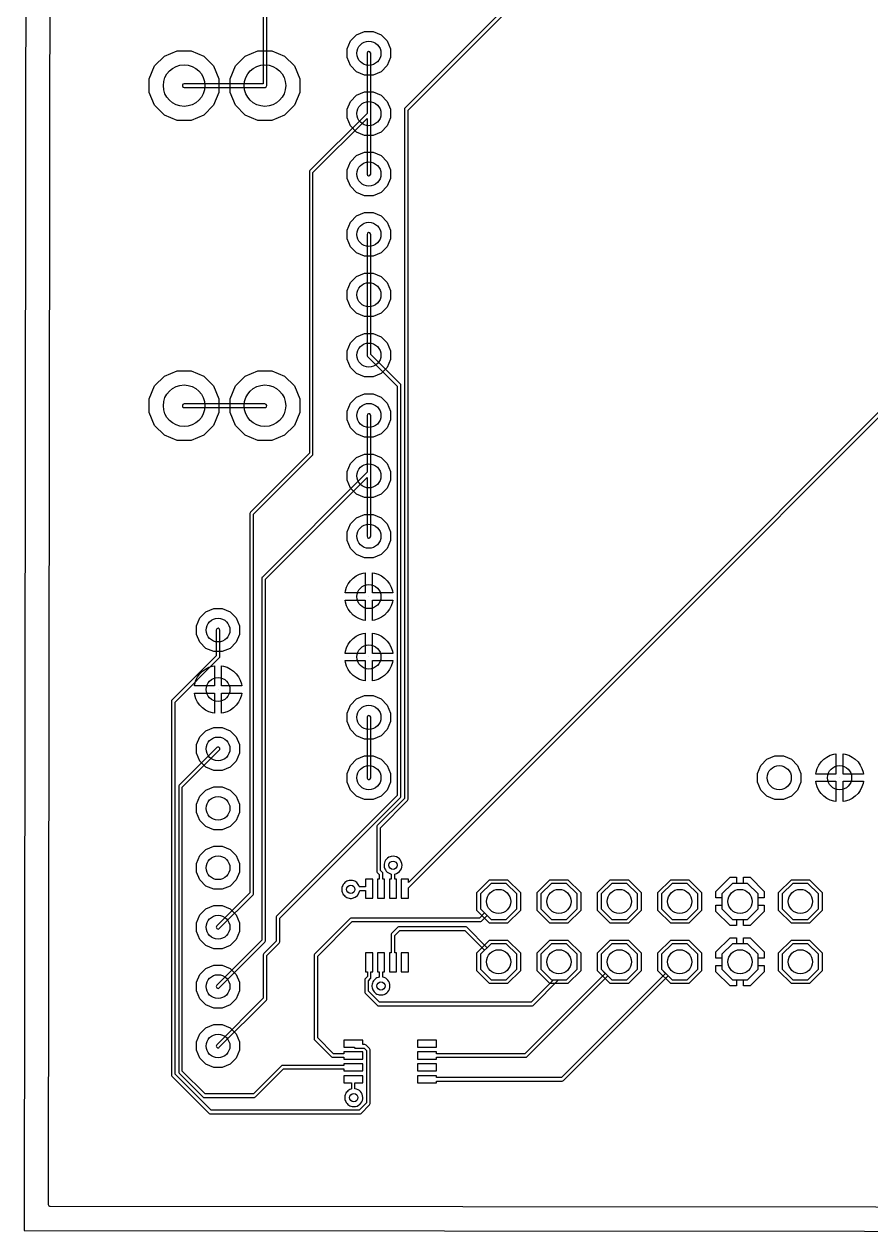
# Model space of a CAD drawing. Header units: millimetres. Extents: x -67 to 57, y -27 to 51.
# Drawn here: x -66.6 to -30.9, y -26.8 to 24.1 of the extents above; entities that cross this region are included whole.
import ezdxf

# ---------------------------------------------------------------- set-up
doc = ezdxf.new("R2010")
doc.units = ezdxf.units.MM

msp = doc.modelspace()

# ---------------------------------------------------------------- linework, layer by layer
at = {"layer": '16_copper'}
msp.add_lwpolyline([(56.145, -25.752, 0.392461), (56.215, -25.677), (56.313, 49.609, 0.414346), (56.236, 49.685), (-65.389, 49.783, 0.414081), (-65.465, 49.707), (-65.563, -25.579, 0.414346), (-65.486, -25.655), (56.139, -25.753)], format="xyb", close=True, dxfattribs=at)
for points in [[(-52.252, 21.946), (-52.588, 22.085), (-52.845, 22.342), (-52.984, 22.678), (-52.984, 23.042), (-52.845, 23.378), (-52.588, 23.635), (-52.252, 23.774), (-51.888, 23.774), (-51.552, 23.635), (-51.295, 23.378), (-51.156, 23.042), (-51.156, 22.678), (-51.295, 22.342), (-51.552, 22.085), (-51.888, 21.946)], [(-60.138, 20.036), (-60.677, 20.259), (-61.089, 20.671), (-61.312, 21.21), (-61.312, 21.792), (-61.089, 22.331), (-60.677, 22.743), (-60.138, 22.966), (-59.556, 22.966), (-59.017, 22.743), (-58.605, 22.331), (-58.382, 21.792), (-58.382, 21.21), (-58.605, 20.671), (-59.017, 20.259), (-59.556, 20.036)], [(-56.738, 20.036), (-57.277, 20.259), (-57.689, 20.671), (-57.912, 21.21), (-57.912, 21.792), (-57.689, 22.331), (-57.277, 22.743), (-56.738, 22.966), (-56.156, 22.966), (-55.617, 22.743), (-55.205, 22.331), (-54.982, 21.792), (-54.982, 21.21), (-55.205, 20.671), (-55.617, 20.259), (-56.156, 20.036)], [(-52.252, 19.406), (-52.588, 19.545), (-52.845, 19.802), (-52.984, 20.138), (-52.984, 20.502), (-52.845, 20.838), (-52.588, 21.095), (-52.252, 21.234), (-51.888, 21.234), (-51.552, 21.095), (-51.295, 20.838), (-51.156, 20.502), (-51.156, 20.138), (-51.295, 19.802), (-51.552, 19.545), (-51.888, 19.406)], [(-52.252, 16.866), (-52.588, 17.005), (-52.845, 17.262), (-52.984, 17.598), (-52.984, 17.962), (-52.845, 18.298), (-52.588, 18.555), (-52.252, 18.694), (-51.888, 18.694), (-51.552, 18.555), (-51.295, 18.298), (-51.156, 17.962), (-51.156, 17.598), (-51.295, 17.262), (-51.552, 17.005), (-51.888, 16.866)], [(-52.252, 14.326), (-52.588, 14.465), (-52.845, 14.722), (-52.984, 15.058), (-52.984, 15.422), (-52.845, 15.758), (-52.588, 16.015), (-52.252, 16.154), (-51.888, 16.154), (-51.552, 16.015), (-51.295, 15.758), (-51.156, 15.422), (-51.156, 15.058), (-51.295, 14.722), (-51.552, 14.465), (-51.888, 14.326)], [(-52.252, 11.786), (-52.588, 11.925), (-52.845, 12.182), (-52.984, 12.518), (-52.984, 12.882), (-52.845, 13.218), (-52.588, 13.475), (-52.252, 13.614), (-51.888, 13.614), (-51.552, 13.475), (-51.295, 13.218), (-51.156, 12.882), (-51.156, 12.518), (-51.295, 12.182), (-51.552, 11.925), (-51.888, 11.786)], [(-52.252, 9.246), (-52.588, 9.385), (-52.845, 9.642), (-52.984, 9.978), (-52.984, 10.342), (-52.845, 10.678), (-52.588, 10.935), (-52.252, 11.074), (-51.888, 11.074), (-51.552, 10.935), (-51.295, 10.678), (-51.156, 10.342), (-51.156, 9.978), (-51.295, 9.642), (-51.552, 9.385), (-51.888, 9.246)], [(-60.138, 6.566), (-60.677, 6.789), (-61.089, 7.201), (-61.312, 7.74), (-61.312, 8.322), (-61.089, 8.861), (-60.677, 9.273), (-60.138, 9.496), (-59.556, 9.496), (-59.017, 9.273), (-58.605, 8.861), (-58.382, 8.322), (-58.382, 7.74), (-58.605, 7.201), (-59.017, 6.789), (-59.556, 6.566)], [(-56.738, 6.566), (-57.277, 6.789), (-57.689, 7.201), (-57.912, 7.74), (-57.912, 8.322), (-57.689, 8.861), (-57.277, 9.273), (-56.738, 9.496), (-56.156, 9.496), (-55.617, 9.273), (-55.205, 8.861), (-54.982, 8.322), (-54.982, 7.74), (-55.205, 7.201), (-55.617, 6.789), (-56.156, 6.566)], [(-52.252, 6.706), (-52.588, 6.845), (-52.845, 7.102), (-52.984, 7.438), (-52.984, 7.802), (-52.845, 8.138), (-52.588, 8.395), (-52.252, 8.534), (-51.888, 8.534), (-51.552, 8.395), (-51.295, 8.138), (-51.156, 7.802), (-51.156, 7.438), (-51.295, 7.102), (-51.552, 6.845), (-51.888, 6.706)], [(-52.252, 4.166), (-52.588, 4.305), (-52.845, 4.562), (-52.984, 4.898), (-52.984, 5.262), (-52.845, 5.598), (-52.588, 5.855), (-52.252, 5.994), (-51.888, 5.994), (-51.552, 5.855), (-51.295, 5.598), (-51.156, 5.262), (-51.156, 4.898), (-51.295, 4.562), (-51.552, 4.305), (-51.888, 4.166)], [(-52.252, 1.626), (-52.588, 1.765), (-52.845, 2.022), (-52.984, 2.358), (-52.984, 2.722), (-52.845, 3.058), (-52.588, 3.315), (-52.252, 3.454), (-51.888, 3.454), (-51.552, 3.315), (-51.295, 3.058), (-51.156, 2.722), (-51.156, 2.358), (-51.295, 2.022), (-51.552, 1.765), (-51.888, 1.626)], [(-53.075, 0.152), (-53.061, 0.238), (-53.012, 0.39), (-52.939, 0.532), (-52.845, 0.662), (-52.732, 0.775), (-52.602, 0.869), (-52.46, 0.942), (-52.308, 0.991), (-52.222, 1.005), (-52.222, 0.152)], [(-51.918, 0.152), (-51.918, 1.005), (-51.832, 0.991), (-51.68, 0.942), (-51.538, 0.869), (-51.408, 0.775), (-51.295, 0.662), (-51.201, 0.532), (-51.128, 0.39), (-51.079, 0.238), (-51.065, 0.152)], [(-52.07, 0), (-52.07, 0), (-52.07, 0), (-52.07, 0)], [(-58.6, -2.316), (-58.933, -2.178), (-59.188, -1.923), (-59.326, -1.59), (-59.326, -1.23), (-59.188, -0.897), (-58.933, -0.642), (-58.6, -0.504), (-58.24, -0.504), (-57.907, -0.642), (-57.652, -0.897), (-57.514, -1.23), (-57.514, -1.59), (-57.652, -1.923), (-57.907, -2.178), (-58.24, -2.316)], [(-52.308, -0.991), (-52.46, -0.942), (-52.602, -0.869), (-52.732, -0.775), (-52.845, -0.662), (-52.939, -0.532), (-53.012, -0.39), (-53.061, -0.238), (-53.075, -0.152), (-52.222, -0.152), (-52.222, -1.005)], [(-51.918, -0.152), (-51.065, -0.152), (-51.079, -0.238), (-51.128, -0.39), (-51.201, -0.532), (-51.295, -0.662), (-51.408, -0.775), (-51.538, -0.869), (-51.68, -0.942), (-51.832, -0.991), (-51.918, -1.005)], [(-53.075, -2.388), (-53.061, -2.302), (-53.012, -2.15), (-52.939, -2.007), (-52.845, -1.878), (-52.732, -1.765), (-52.602, -1.671), (-52.46, -1.598), (-52.308, -1.549), (-52.222, -1.535), (-52.222, -2.388)], [(-51.918, -2.388), (-51.918, -1.535), (-51.832, -1.549), (-51.68, -1.598), (-51.538, -1.671), (-51.408, -1.765), (-51.295, -1.878), (-51.201, -2.007), (-51.128, -2.15), (-51.079, -2.302), (-51.065, -2.388)], [(-52.07, -2.54), (-52.07, -2.54), (-52.07, -2.54), (-52.07, -2.54)], [(-59.416, -3.758), (-59.403, -3.674), (-59.354, -3.523), (-59.282, -3.382), (-59.189, -3.253), (-59.077, -3.141), (-58.948, -3.048), (-58.807, -2.976), (-58.656, -2.927), (-58.572, -2.914), (-58.572, -3.758)], [(-58.268, -3.758), (-58.268, -2.914), (-58.184, -2.927), (-58.033, -2.976), (-57.892, -3.048), (-57.763, -3.141), (-57.651, -3.253), (-57.558, -3.382), (-57.486, -3.523), (-57.437, -3.674), (-57.424, -3.758)], [(-52.308, -3.531), (-52.46, -3.482), (-52.602, -3.409), (-52.732, -3.315), (-52.845, -3.202), (-52.939, -3.073), (-53.012, -2.93), (-53.061, -2.778), (-53.075, -2.692), (-52.222, -2.692), (-52.222, -3.545)], [(-51.918, -2.692), (-51.065, -2.692), (-51.079, -2.778), (-51.128, -2.93), (-51.201, -3.073), (-51.295, -3.202), (-51.408, -3.315), (-51.538, -3.409), (-51.68, -3.482), (-51.832, -3.531), (-51.918, -3.545)], [(-58.656, -4.893), (-58.807, -4.844), (-58.948, -4.772), (-59.077, -4.679), (-59.189, -4.567), (-59.282, -4.438), (-59.354, -4.297), (-59.403, -4.146), (-59.416, -4.062), (-58.572, -4.062), (-58.572, -4.906)], [(-58.42, -3.91), (-58.42, -3.91), (-58.42, -3.91), (-58.42, -3.91)], [(-58.268, -4.062), (-57.424, -4.062), (-57.437, -4.146), (-57.486, -4.297), (-57.558, -4.438), (-57.651, -4.567), (-57.763, -4.679), (-57.892, -4.772), (-58.033, -4.844), (-58.184, -4.893), (-58.268, -4.906)], [(-52.252, -5.994), (-52.588, -5.855), (-52.845, -5.598), (-52.984, -5.262), (-52.984, -4.898), (-52.845, -4.562), (-52.588, -4.305), (-52.252, -4.166), (-51.888, -4.166), (-51.552, -4.305), (-51.295, -4.562), (-51.156, -4.898), (-51.156, -5.262), (-51.295, -5.598), (-51.552, -5.855), (-51.888, -5.994)], [(-58.6, -7.316), (-58.933, -7.178), (-59.188, -6.923), (-59.326, -6.59), (-59.326, -6.23), (-59.188, -5.897), (-58.933, -5.642), (-58.6, -5.504), (-58.24, -5.504), (-57.907, -5.642), (-57.652, -5.897), (-57.514, -6.23), (-57.514, -6.59), (-57.652, -6.923), (-57.907, -7.178), (-58.24, -7.316)], [(-52.252, -8.534), (-52.588, -8.395), (-52.845, -8.138), (-52.984, -7.802), (-52.984, -7.438), (-52.845, -7.102), (-52.588, -6.845), (-52.252, -6.706), (-51.888, -6.706), (-51.552, -6.845), (-51.295, -7.102), (-51.156, -7.438), (-51.156, -7.802), (-51.295, -8.138), (-51.552, -8.395), (-51.888, -8.534)], [(-34.98, -8.534), (-35.316, -8.395), (-35.573, -8.138), (-35.712, -7.802), (-35.712, -7.438), (-35.573, -7.102), (-35.316, -6.845), (-34.98, -6.706), (-34.616, -6.706), (-34.28, -6.845), (-34.023, -7.102), (-33.884, -7.438), (-33.884, -7.802), (-34.023, -8.138), (-34.28, -8.395), (-34.616, -8.534)], [(-33.263, -7.468), (-33.249, -7.382), (-33.2, -7.23), (-33.127, -7.087), (-33.033, -6.958), (-32.92, -6.845), (-32.791, -6.751), (-32.648, -6.678), (-32.496, -6.629), (-32.41, -6.615), (-32.41, -7.468)], [(-32.106, -7.468), (-32.106, -6.615), (-32.02, -6.629), (-31.868, -6.678), (-31.725, -6.751), (-31.596, -6.845), (-31.483, -6.958), (-31.389, -7.087), (-31.316, -7.23), (-31.267, -7.382), (-31.253, -7.468)], [(-32.258, -7.62), (-32.258, -7.62), (-32.258, -7.62), (-32.258, -7.62)], [(-58.6, -9.816), (-58.933, -9.678), (-59.188, -9.423), (-59.326, -9.09), (-59.326, -8.73), (-59.188, -8.397), (-58.933, -8.142), (-58.6, -8.004), (-58.24, -8.004), (-57.907, -8.142), (-57.652, -8.397), (-57.514, -8.73), (-57.514, -9.09), (-57.652, -9.423), (-57.907, -9.678), (-58.24, -9.816)], [(-32.496, -8.611), (-32.648, -8.562), (-32.791, -8.489), (-32.92, -8.395), (-33.033, -8.282), (-33.127, -8.152), (-33.2, -8.01), (-33.249, -7.858), (-33.263, -7.772), (-32.41, -7.772), (-32.41, -8.625)], [(-32.106, -7.772), (-31.253, -7.772), (-31.267, -7.858), (-31.316, -8.01), (-31.389, -8.152), (-31.483, -8.282), (-31.596, -8.395), (-31.725, -8.489), (-31.868, -8.562), (-32.02, -8.611), (-32.106, -8.625)], [(-58.6, -12.316), (-58.933, -12.178), (-59.188, -11.923), (-59.326, -11.59), (-59.326, -11.23), (-59.188, -10.897), (-58.933, -10.642), (-58.6, -10.504), (-58.24, -10.504), (-57.907, -10.642), (-57.652, -10.897), (-57.514, -11.23), (-57.514, -11.59), (-57.652, -11.923), (-57.907, -12.178), (-58.24, -12.316)], [(-46.988, -13.741), (-47.523, -13.206), (-47.523, -12.448), (-46.988, -11.913), (-46.23, -11.913), (-45.695, -12.448), (-45.695, -13.206), (-46.23, -13.741)], [(-45.847, -13.143), (-45.847, -12.511), (-46.293, -12.065), (-46.925, -12.065), (-47.371, -12.511), (-47.371, -13.143), (-46.925, -13.589), (-46.293, -13.589)], [(-44.448, -13.741), (-44.983, -13.206), (-44.983, -12.448), (-44.448, -11.913), (-43.69, -11.913), (-43.155, -12.448), (-43.155, -13.206), (-43.69, -13.741)], [(-43.307, -13.143), (-43.307, -12.511), (-43.753, -12.065), (-44.385, -12.065), (-44.831, -12.511), (-44.831, -13.143), (-44.385, -13.589), (-43.753, -13.589)], [(-41.908, -13.741), (-42.443, -13.206), (-42.443, -12.448), (-41.908, -11.913), (-41.15, -11.913), (-40.615, -12.448), (-40.615, -13.206), (-41.15, -13.741)], [(-40.767, -13.143), (-40.767, -12.511), (-41.213, -12.065), (-41.845, -12.065), (-42.291, -12.511), (-42.291, -13.143), (-41.845, -13.589), (-41.213, -13.589)], [(-39.368, -13.741), (-39.903, -13.206), (-39.903, -12.448), (-39.368, -11.913), (-38.61, -11.913), (-38.075, -12.448), (-38.075, -13.206), (-38.61, -13.741)], [(-38.227, -13.143), (-38.227, -12.511), (-38.673, -12.065), (-39.305, -12.065), (-39.751, -12.511), (-39.751, -13.143), (-39.305, -13.589), (-38.673, -13.589)], [(-37.465, -12.675), (-37.465, -12.406), (-36.87, -11.811), (-36.601, -11.811), (-36.601, -12.065), (-36.765, -12.065), (-37.211, -12.511), (-37.211, -12.675)], [(-35.687, -12.675), (-35.687, -12.511), (-36.133, -12.065), (-36.297, -12.065), (-36.297, -11.811), (-36.028, -11.811), (-35.433, -12.406), (-35.433, -12.675)], [(-34.288, -13.741), (-34.823, -13.206), (-34.823, -12.448), (-34.288, -11.913), (-33.53, -11.913), (-32.995, -12.448), (-32.995, -13.206), (-33.53, -13.741)], [(-33.147, -13.143), (-33.147, -12.511), (-33.593, -12.065), (-34.225, -12.065), (-34.671, -12.511), (-34.671, -13.143), (-34.225, -13.589), (-33.593, -13.589)], [(-58.6, -14.816), (-58.933, -14.678), (-59.188, -14.423), (-59.326, -14.09), (-59.326, -13.73), (-59.188, -13.397), (-58.933, -13.142), (-58.6, -13.004), (-58.24, -13.004), (-57.907, -13.142), (-57.652, -13.397), (-57.514, -13.73), (-57.514, -14.09), (-57.652, -14.423), (-57.907, -14.678), (-58.24, -14.816)], [(-36.87, -13.843), (-37.465, -13.248), (-37.465, -12.979), (-37.211, -12.979), (-37.211, -13.143), (-36.765, -13.589), (-36.601, -13.589), (-36.601, -13.843)], [(-36.297, -13.843), (-36.297, -13.589), (-36.133, -13.589), (-35.687, -13.143), (-35.687, -12.979), (-35.433, -12.979), (-35.433, -13.248), (-36.028, -13.843)], [(-46.988, -16.281), (-47.523, -15.746), (-47.523, -14.988), (-46.988, -14.453), (-46.23, -14.453), (-45.695, -14.988), (-45.695, -15.746), (-46.23, -16.281)], [(-45.847, -15.683), (-45.847, -15.051), (-46.293, -14.605), (-46.925, -14.605), (-47.371, -15.051), (-47.371, -15.683), (-46.925, -16.129), (-46.293, -16.129)], [(-44.448, -16.281), (-44.983, -15.746), (-44.983, -14.988), (-44.448, -14.453), (-43.69, -14.453), (-43.155, -14.988), (-43.155, -15.746), (-43.69, -16.281)], [(-43.307, -15.683), (-43.307, -15.051), (-43.753, -14.605), (-44.385, -14.605), (-44.831, -15.051), (-44.831, -15.683), (-44.385, -16.129), (-43.753, -16.129)], [(-41.908, -16.281), (-42.443, -15.746), (-42.443, -14.988), (-41.908, -14.453), (-41.15, -14.453), (-40.615, -14.988), (-40.615, -15.746), (-41.15, -16.281)], [(-40.767, -15.683), (-40.767, -15.051), (-41.213, -14.605), (-41.845, -14.605), (-42.291, -15.051), (-42.291, -15.683), (-41.845, -16.129), (-41.213, -16.129)], [(-39.368, -16.281), (-39.903, -15.746), (-39.903, -14.988), (-39.368, -14.453), (-38.61, -14.453), (-38.075, -14.988), (-38.075, -15.746), (-38.61, -16.281)], [(-38.227, -15.683), (-38.227, -15.051), (-38.673, -14.605), (-39.305, -14.605), (-39.751, -15.051), (-39.751, -15.683), (-39.305, -16.129), (-38.673, -16.129)], [(-37.465, -15.215), (-37.465, -14.946), (-36.87, -14.351), (-36.601, -14.351), (-36.601, -14.605), (-36.765, -14.605), (-37.211, -15.051), (-37.211, -15.215)], [(-35.687, -15.215), (-35.687, -15.051), (-36.133, -14.605), (-36.297, -14.605), (-36.297, -14.351), (-36.028, -14.351), (-35.433, -14.946), (-35.433, -15.215)], [(-34.288, -16.281), (-34.823, -15.746), (-34.823, -14.988), (-34.288, -14.453), (-33.53, -14.453), (-32.995, -14.988), (-32.995, -15.746), (-33.53, -16.281)], [(-33.147, -15.683), (-33.147, -15.051), (-33.593, -14.605), (-34.225, -14.605), (-34.671, -15.051), (-34.671, -15.683), (-34.225, -16.129), (-33.593, -16.129)], [(-58.6, -17.316), (-58.933, -17.178), (-59.188, -16.923), (-59.326, -16.59), (-59.326, -16.23), (-59.188, -15.897), (-58.933, -15.642), (-58.6, -15.504), (-58.24, -15.504), (-57.907, -15.642), (-57.652, -15.897), (-57.514, -16.23), (-57.514, -16.59), (-57.652, -16.923), (-57.907, -17.178), (-58.24, -17.316)], [(-36.87, -16.383), (-37.465, -15.788), (-37.465, -15.519), (-37.211, -15.519), (-37.211, -15.683), (-36.765, -16.129), (-36.601, -16.129), (-36.601, -16.383)], [(-36.297, -16.383), (-36.297, -16.129), (-36.133, -16.129), (-35.687, -15.683), (-35.687, -15.519), (-35.433, -15.519), (-35.433, -15.788), (-36.028, -16.383)], [(-58.6, -19.816), (-58.933, -19.678), (-59.188, -19.423), (-59.326, -19.09), (-59.326, -18.73), (-59.188, -18.397), (-58.933, -18.142), (-58.6, -18.004), (-58.24, -18.004), (-57.907, -18.142), (-57.652, -18.397), (-57.514, -18.73), (-57.514, -19.09), (-57.652, -19.423), (-57.907, -19.678), (-58.24, -19.816)]]:
    msp.add_lwpolyline(points, close=True, dxfattribs=at)
at = {"layer": '1_copper'}
for points in [[(-36.976, 34.132), (-50.549, 20.559, 0.198912), (-50.571, 20.505), (-50.571, -8.495), (-51.715, -9.638, 0.198912), (-51.737, -9.692), (-51.737, -11.554, 0.198912), (-51.715, -11.608), (-51.634, -11.689), (-51.634, -11.893), (-51.708, -11.893), (-51.708, -12.693), (-51.408, -12.693), (-51.408, -11.893), (-51.482, -11.893), (-51.482, -11.657, 0.198912), (-51.504, -11.603), (-51.585, -11.523), (-51.585, -9.723), (-50.441, -8.58, 0.198912), (-50.419, -8.526), (-50.419, 20.473), (-36.846, 34.046, 0.198912)], [(-56.523, 26.553), (-56.523, 21.577), (-59.847, 21.577, 0.871067), (-59.868, 21.428), (-59.847, 21.425), (-56.447, 21.425), (-56.441, 21.426, 0.392588), (-56.371, 21.501), (-56.371, 26.521)], [(-11.506, 24.902), (-14.732, 21.676), (-17.5, 21.676, 0.198912), (-17.554, 21.654), (-19.186, 20.021, 0.198912), (-19.209, 19.968), (-19.209, 19.164), (-50.408, -12.035), (-50.408, -11.893), (-50.708, -11.893), (-50.708, -12.693), (-50.408, -12.693), (-50.408, -12.251), (-19.079, 19.079, 0.198912), (-19.056, 19.133), (-19.056, 19.936), (-17.468, 21.524), (-14.7, 21.524, 0.198912), (-14.646, 21.546), (-11.376, 24.816, 0.198912)]]:
    msp.add_lwpolyline(points, format="xyb", dxfattribs=at)
for points in [[(-51.997, 22.882, 0.866051), (-52.146, 22.86), (-52.146, 20.332), (-54.554, 17.924, 0.198912), (-54.576, 17.87), (-54.576, 6.032), (-57.054, 3.554, 0.198912), (-57.076, 3.5), (-57.076, -12.458), (-58.474, -13.856, 1), (-58.366, -13.964), (-56.946, -12.544, 0.198912), (-56.924, -12.49), (-56.924, 3.468), (-54.446, 5.946, 0.198912), (-54.424, 6), (-54.424, 17.838), (-52.146, 20.116), (-52.146, 17.78, 0.871067), (-51.997, 17.759), (-51.994, 17.78), (-51.994, 22.86)], [(-51.997, 15.262, 0.866051), (-52.146, 15.24), (-52.146, 10.16, 0.198912), (-52.124, 10.106), (-50.876, 8.858), (-50.876, -8.368), (-55.954, -13.446, 0.198912), (-55.976, -13.5), (-55.976, -14.497), (-56.493, -15.014, 0.198912), (-56.515, -15.068), (-56.515, -16.897), (-58.474, -18.856, 1), (-58.366, -18.964), (-56.385, -16.983, 0.198912), (-56.363, -16.929), (-56.363, -15.099), (-55.846, -14.583, 0.198912), (-55.824, -14.529), (-55.824, -13.532), (-50.746, -8.454, 0.198912), (-50.724, -8.4), (-50.724, 8.89, 0.198912), (-50.746, 8.944), (-51.994, 10.192), (-51.994, 15.24)], [(-56.425, 7.958, 0.866051), (-56.447, 8.107), (-59.847, 8.107, 0.871067), (-59.868, 7.958), (-59.847, 7.955), (-56.447, 7.955)], [(-51.997, 7.642, 0.866051), (-52.146, 7.62), (-52.146, 5.232), (-56.554, 0.824, 0.198912), (-56.576, 0.77), (-56.576, -14.458), (-58.474, -16.356, 1), (-58.366, -16.464), (-56.446, -14.544, 0.198912), (-56.424, -14.49), (-56.424, 0.738), (-52.146, 5.016), (-52.146, 2.54, 0.871067), (-51.997, 2.519), (-51.994, 2.54), (-51.994, 7.62)], [(-52.445, -21.764, 0.169977), (-52.4, -21.743), (-52.044, -21.387, 0.198912), (-52.022, -21.333), (-52.022, -19.068, 0.198912), (-52.044, -19.014), (-52.182, -18.876, 0.198912), (-52.236, -18.853), (-52.331, -18.853), (-52.331, -18.658), (-53.131, -18.658), (-53.131, -18.958), (-52.689, -18.958, 0.315952), (-52.61, -19.006), (-52.268, -19.006), (-52.174, -19.099), (-52.174, -21.302), (-52.485, -21.613), (-58.711, -21.613), (-60.229, -20.095), (-60.229, -4.437), (-58.366, -2.574, 0.198912), (-58.344, -2.52), (-58.344, -1.41, 1), (-58.496, -1.41), (-58.496, -2.489), (-60.359, -4.351, 0.198912), (-60.381, -4.405), (-60.381, -20.126, 0.198912), (-60.359, -20.18), (-58.796, -21.743, 0.198912), (-58.742, -21.765), (-52.454, -21.765)], [(-52.059, -7.695, 0.371202), (-51.994, -7.62), (-51.994, -5.08, 1), (-52.146, -5.08), (-52.146, -7.62), (-52.143, -7.642), (-52.134, -7.661), (-52.12, -7.678), (-52.101, -7.689), (-52.08, -7.695)], [(-56.892, -21.075, 0.169977), (-56.846, -21.054), (-55.668, -19.876), (-53.131, -19.876), (-53.131, -19.958), (-52.331, -19.958), (-52.331, -19.658), (-53.131, -19.658), (-53.131, -19.724), (-55.7, -19.724, 0.198912), (-55.754, -19.746), (-56.932, -20.924), (-58.968, -20.924), (-59.924, -19.968), (-59.924, -8.022), (-58.366, -6.464, 1), (-58.474, -6.356), (-60.054, -7.936, 0.198912), (-60.076, -7.99), (-60.076, -20, 0.198912), (-60.054, -20.054), (-59.054, -21.054, 0.198912), (-59, -21.076), (-56.9, -21.076)], [(-50.908, -11.893), (-50.978, -11.893), (-50.978, -11.674, 0.996924), (-51.128, -10.931), (-51.176, -10.944, 0.764884), (-51.13, -11.674), (-51.13, -11.893), (-51.208, -11.893), (-51.208, -12.693), (-50.908, -12.693)], [(-52.331, -19.158), (-53.131, -19.158), (-53.131, -19.232), (-53.56, -19.232), (-54.224, -18.568), (-54.224, -15.132), (-52.768, -13.676), (-47.382, -13.676, 0.198912), (-47.328, -13.654), (-47.094, -13.42), (-46.925, -13.589), (-46.293, -13.589), (-45.847, -13.143), (-45.847, -12.511), (-46.293, -12.065), (-46.925, -12.065), (-47.371, -12.511), (-47.371, -13.143), (-47.202, -13.312), (-47.414, -13.524), (-52.8, -13.524, 0.198912), (-52.854, -13.546), (-54.354, -15.046, 0.198912), (-54.376, -15.1), (-54.376, -18.6, 0.198912), (-54.354, -18.654), (-53.646, -19.362, 0.198912), (-53.592, -19.384), (-53.131, -19.384), (-53.131, -19.458), (-52.331, -19.458)], [(-52.758, -12.691, 0.320692), (-52.457, -12.369), (-52.208, -12.369), (-52.208, -12.693), (-51.908, -12.693), (-51.908, -11.893), (-52.208, -11.893), (-52.208, -12.217), (-52.468, -12.217), (-52.473, -12.197), (-52.492, -12.151), (-52.517, -12.108), (-52.547, -12.069), (-52.582, -12.034), (-52.621, -12.004), (-52.664, -11.979), (-52.71, -11.96), (-52.758, -11.947), (-52.807, -11.941), (-52.857, -11.941), (-52.906, -11.947), (-52.954, -11.96), (-53, -11.979), (-53.043, -12.004), (-53.082, -12.034), (-53.117, -12.069), (-53.147, -12.108), (-53.172, -12.151), (-53.191, -12.197), (-53.204, -12.245), (-53.21, -12.294), (-53.21, -12.344), (-53.204, -12.393), (-53.191, -12.441), (-53.172, -12.487), (-53.147, -12.53), (-53.117, -12.569), (-53.082, -12.604), (-53.043, -12.634), (-53, -12.659), (-52.954, -12.678), (-52.906, -12.691), (-52.857, -12.697), (-52.807, -12.697)], [(-45.847, -15.683), (-45.847, -15.051), (-46.293, -14.605), (-46.925, -14.605), (-47.094, -14.774), (-47.952, -13.916, 0.198912), (-48.006, -13.894), (-50.8, -13.894, 0.198912), (-50.854, -13.916), (-51.112, -14.174, 0.198912), (-51.134, -14.228), (-51.134, -14.993), (-51.208, -14.993), (-51.208, -15.793), (-50.908, -15.793), (-50.908, -14.993), (-50.982, -14.993), (-50.982, -14.26), (-50.768, -14.046), (-48.038, -14.046), (-47.202, -14.882), (-47.371, -15.051), (-47.371, -15.683), (-46.925, -16.129), (-46.293, -16.129)], [(-45.204, -17.22, 0.169977), (-45.158, -17.199), (-44.088, -16.129), (-43.753, -16.129), (-43.307, -15.683), (-43.307, -15.051), (-43.753, -14.605), (-44.385, -14.605), (-44.831, -15.051), (-44.831, -15.683), (-44.385, -16.129), (-44.304, -16.129), (-45.244, -17.069), (-51.627, -17.069), (-52.093, -16.603), (-52.093, -16.163), (-52.004, -16.075, 0.198912), (-51.982, -16.021), (-51.982, -15.793), (-51.908, -15.793), (-51.908, -14.993), (-52.208, -14.993), (-52.208, -15.793), (-52.134, -15.793), (-52.134, -15.989), (-52.223, -16.078, 0.198912), (-52.245, -16.132), (-52.245, -16.634, 0.198912), (-52.223, -16.688), (-51.712, -17.199, 0.198912), (-51.658, -17.221), (-45.212, -17.221)], [(-49.231, -20.384), (-43.93, -20.384, 0.198912), (-43.876, -20.362), (-39.474, -15.96), (-39.305, -16.129), (-38.673, -16.129), (-38.227, -15.683), (-38.227, -15.051), (-38.673, -14.605), (-39.305, -14.605), (-39.751, -15.051), (-39.751, -15.683), (-39.582, -15.852), (-43.962, -20.232), (-49.231, -20.232), (-49.231, -20.158), (-50.031, -20.158), (-50.031, -20.458), (-49.231, -20.458)], [(-49.231, -19.384), (-45.47, -19.384, 0.198912), (-45.416, -19.362), (-42.014, -15.96), (-41.845, -16.129), (-41.213, -16.129), (-40.767, -15.683), (-40.767, -15.051), (-41.213, -14.605), (-41.845, -14.605), (-42.291, -15.051), (-42.291, -15.683), (-42.122, -15.852), (-45.502, -19.232), (-49.231, -19.232), (-49.231, -19.158), (-50.031, -19.158), (-50.031, -19.458), (-49.231, -19.458)], [(-51.488, -16.755, 0.818106), (-51.486, -16.012), (-51.486, -15.793), (-51.408, -15.793), (-51.408, -14.993), (-51.708, -14.993), (-51.708, -15.793), (-51.638, -15.793), (-51.638, -16.012), (-51.684, -16.024), (-51.73, -16.043), (-51.773, -16.068), (-51.812, -16.098), (-51.847, -16.133), (-51.877, -16.172), (-51.902, -16.215), (-51.921, -16.261), (-51.934, -16.309), (-51.94, -16.358), (-51.94, -16.408), (-51.934, -16.457), (-51.921, -16.505), (-51.902, -16.551), (-51.877, -16.594), (-51.847, -16.633), (-51.812, -16.668), (-51.773, -16.698), (-51.73, -16.723), (-51.684, -16.742), (-51.636, -16.755), (-51.587, -16.761), (-51.537, -16.761)], [(-52.631, -21.454, 0.84748), (-52.655, -20.707), (-52.655, -20.458), (-52.331, -20.458), (-52.331, -20.158), (-53.131, -20.158), (-53.131, -20.458), (-52.807, -20.458), (-52.807, -20.718), (-52.827, -20.723), (-52.873, -20.742), (-52.916, -20.767), (-52.955, -20.797), (-52.99, -20.832), (-53.02, -20.871), (-53.045, -20.914), (-53.064, -20.96), (-53.077, -21.008), (-53.083, -21.057), (-53.083, -21.107), (-53.077, -21.156), (-53.064, -21.204), (-53.045, -21.25), (-53.02, -21.293), (-52.99, -21.332), (-52.955, -21.367), (-52.916, -21.397), (-52.873, -21.422), (-52.827, -21.441), (-52.779, -21.454), (-52.73, -21.46), (-52.68, -21.46)]]:
    msp.add_lwpolyline(points, format="xyb", close=True, dxfattribs=at)
for points in [[(-43.307, -13.143), (-43.307, -12.511), (-43.753, -12.065), (-44.385, -12.065), (-44.831, -12.511), (-44.831, -13.143), (-44.385, -13.589), (-43.753, -13.589)], [(-40.767, -13.143), (-40.767, -12.511), (-41.213, -12.065), (-41.845, -12.065), (-42.291, -12.511), (-42.291, -13.143), (-41.845, -13.589), (-41.213, -13.589)], [(-38.227, -13.143), (-38.227, -12.511), (-38.673, -12.065), (-39.305, -12.065), (-39.751, -12.511), (-39.751, -13.143), (-39.305, -13.589), (-38.673, -13.589)], [(-35.687, -13.143), (-35.687, -12.511), (-36.133, -12.065), (-36.765, -12.065), (-37.211, -12.511), (-37.211, -13.143), (-36.765, -13.589), (-36.133, -13.589)], [(-33.147, -13.143), (-33.147, -12.511), (-33.593, -12.065), (-34.225, -12.065), (-34.671, -12.511), (-34.671, -13.143), (-34.225, -13.589), (-33.593, -13.589)], [(-35.687, -15.683), (-35.687, -15.051), (-36.133, -14.605), (-36.765, -14.605), (-37.211, -15.051), (-37.211, -15.683), (-36.765, -16.129), (-36.133, -16.129)], [(-33.147, -15.683), (-33.147, -15.051), (-33.593, -14.605), (-34.225, -14.605), (-34.671, -15.051), (-34.671, -15.683), (-34.225, -16.129), (-33.593, -16.129)], [(-50.408, -14.993), (-50.708, -14.993), (-50.708, -15.793), (-50.408, -15.793)], [(-49.231, -18.658), (-50.031, -18.658), (-50.031, -18.958), (-49.231, -18.958)], [(-49.231, -19.658), (-50.031, -19.658), (-50.031, -19.958), (-49.231, -19.958)]]:
    msp.add_lwpolyline(points, close=True, dxfattribs=at)
at = {"layer": 'drills_PTH'}
for centre, radius in [((-52.07, 22.86), 0.508), ((-59.847, 21.501), 0.875), ((-56.447, 21.501), 0.875), ((-52.07, 20.32), 0.508), ((-52.07, 17.78), 0.508), ((-52.07, 15.24), 0.508), ((-52.07, 12.7), 0.508), ((-52.07, 10.16), 0.508), ((-59.847, 8.031), 0.875), ((-56.447, 8.031), 0.875), ((-52.07, 7.62), 0.508), ((-52.07, 5.08), 0.508), ((-52.07, 2.54), 0.508), ((-52.07, 0), 0.508), ((-58.42, -1.41), 0.5), ((-52.07, -2.54), 0.508), ((-58.42, -3.91), 0.5), ((-52.07, -5.08), 0.508), ((-58.42, -6.41), 0.5), ((-52.07, -7.62), 0.508), ((-34.798, -7.62), 0.508), ((-32.258, -7.62), 0.508), ((-58.42, -8.91), 0.5), ((-58.42, -11.41), 0.5), ((-46.609, -12.827), 0.508), ((-44.069, -12.827), 0.508), ((-41.529, -12.827), 0.508), ((-38.989, -12.827), 0.508), ((-36.449, -12.827), 0.508), ((-33.909, -12.827), 0.508), ((-58.42, -13.91), 0.5), ((-46.609, -15.367), 0.508), ((-44.069, -15.367), 0.508), ((-41.529, -15.367), 0.508), ((-38.989, -15.367), 0.508), ((-36.449, -15.367), 0.508), ((-33.909, -15.367), 0.508), ((-58.42, -16.41), 0.5), ((-58.42, -18.91), 0.5)]:
    msp.add_circle(centre, radius, dxfattribs=at)
at = {"layer": 'drills_via_1_16'}
for centre in [(-51.054, -11.303), (-52.832, -12.319), (-51.562, -16.383), (-52.705, -21.082)]:
    msp.add_circle(centre, 0.175, dxfattribs=at)
at = {"layer": 'outline'}
msp.add_lwpolyline([(-66.58, -26.67), (57.23, -26.77), (57.33, 50.7), (-66.48, 50.8), (-66.58, -26.67)], close=True, dxfattribs=at)

doc.saveas('drawing.dxf')
